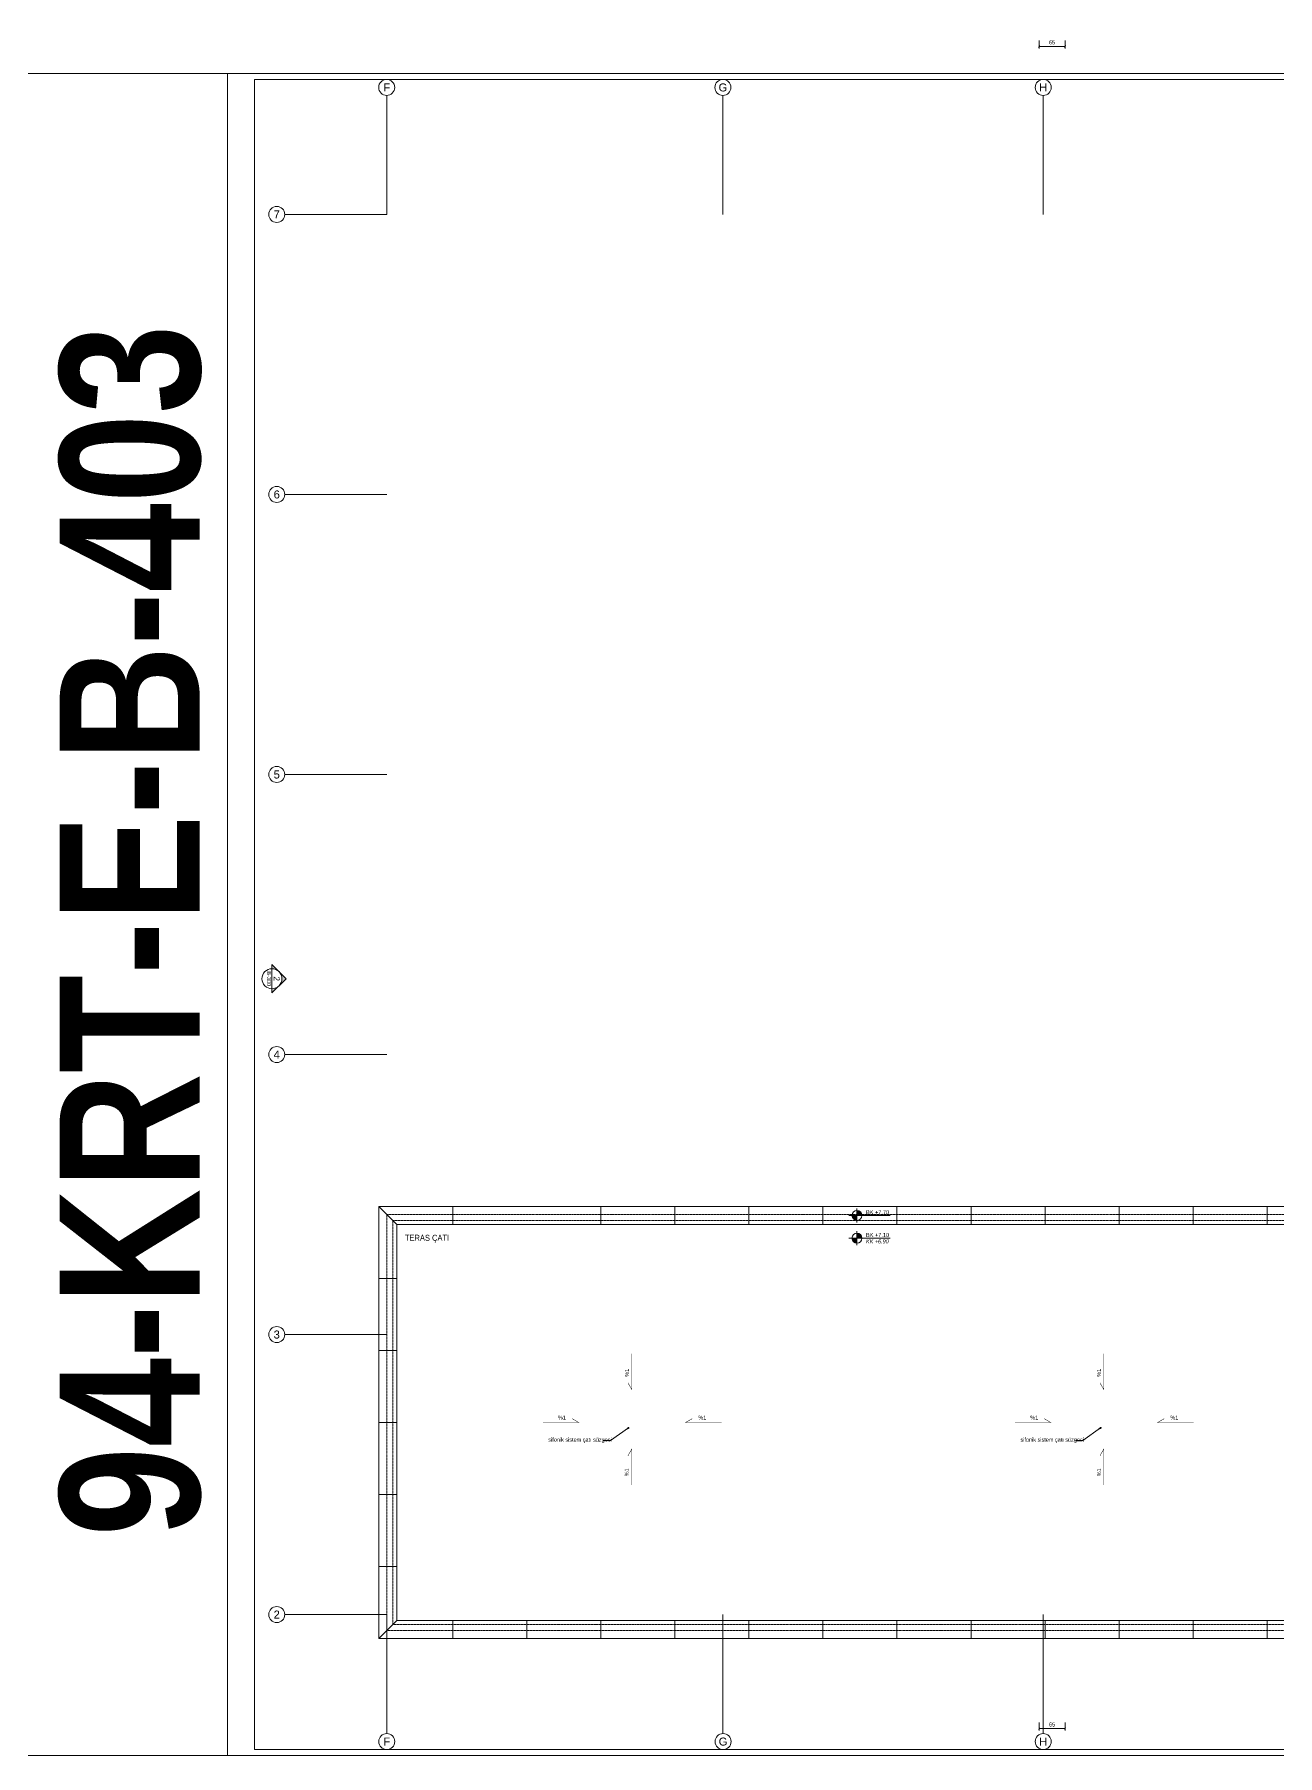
# Model space of a CAD drawing. Extents: x -1417 to 34975, y -245 to 8298.
# Drawn here: x 27498 to 30604, y 0 to 4303 of the extents above; entities that cross this region are included whole.
import ezdxf
from ezdxf.enums import TextEntityAlignment as Align

# ---------------------------------------------------------------- set-up
doc = ezdxf.new("R2010")
doc.units = 0
doc.linetypes.add('HIDDEN', pattern=[0.375, 0.25, -0.125])
doc.layers.get('0').update_dxf_attribs({"color": 9, "lineweight": 9})
doc.layers.get('Defpoints').update_dxf_attribs({"color": 9, "lineweight": 9})
for name, color, linetype, lineweight in [('06D', 9, 'Continuous', 9), ('10', 9, 'Continuous', 9), ('21', 9, 'Continuous', 9), ('24', 9, 'Continuous', 9), ('25', 9, 'Continuous', 9), ('40A', 9, 'Continuous', 9)]:
    doc.layers.add(name, color=color, linetype=linetype, lineweight=lineweight)
doc.styles.add('Arial', font='arial.ttf', dxfattribs={"height": 2.5})
doc.styles.add('MuuM_TEXT-BOLD', font='ARIALNB.TTF')
doc.styles.add('MuuM_TEXT-ITALIC', font='ARIALNI.TTF')
doc.styles.add('MuuM_TEXT-STANDART', font='ARIALN.TTF')
doc.dimstyles.new('MuuM_DIM100', dxfattribs={"dimscale": 10, "dimtxt": 2, "dimasz": 1, "dimexe": 1, "dimexo": 1, "dimgap": 1, "dimtad": 1, "dimdec": 1, "dimrnd": 0.5, "dimdsep": 46, "dimtxsty": 'MuuM_TEXT-STANDART', "dimblk": 'ARCHTICK', "dimcen": 0, "dimdle": 0.15, "dimclrd": 256, "dimclre": 256, "dimclrt": 256, "dimadec": 0, "dimazin": 0, "dimtfac": 5, "dimtdec": 1, "dimtix": 1, "dimtmove": 2, "dimatfit": 3, "dimldrblk": 'DOT', "dimfxl": 0.2, "dimtolj": 1, "dimlwd": -1, "dimlwe": -1, "dimarcsym": 0})
doc.dimstyles.new('MuuM_DIM50', dxfattribs={"dimscale": 5, "dimtxt": 2, "dimasz": 1, "dimexe": 1, "dimexo": 1, "dimgap": 1, "dimtad": 1, "dimdec": 1, "dimrnd": 0.5, "dimdsep": 46, "dimtxsty": 'MuuM_TEXT-STANDART', "dimblk": 'ARCHTICK', "dimcen": 0, "dimdle": 0.15, "dimclrd": 256, "dimclre": 256, "dimclrt": 256, "dimadec": 0, "dimazin": 0, "dimtfac": 5, "dimtdec": 1, "dimtix": 1, "dimtmove": 2, "dimatfit": 3, "dimldrblk": 'DOT', "dimfxl": 3, "dimfxlon": 1, "dimtolj": 1, "dimlwd": -1, "dimlwe": -1, "dimarcsym": 0})

# ---------------------------------------------------------------- blocks, each defined once
blk = doc.blocks.new('_ArchTick')
at = {"color": 0, "linetype": 'ByBlock', "const_width": 0.15}
blk.add_lwpolyline([(-0.5, -0.5), (0.5, 0.5)], dxfattribs=at)
blk = doc.blocks.new('*D523')
at = {"layer": '25', "transparency": 16777216}
for p, q in [((30007.6, 4272.5), (30074.1, 4272.5)), ((30008.3, 4287.5), (30008.3, 4267.5)), ((30073.3, 4287.5), (30073.3, 4267.5))]:
    blk.add_line(p, q, dxfattribs=at)
at = {"layer": 'Defpoints', "color": 0, "transparency": 16777216}
for p in [(30008.3, 4302.5), (30073.3, 4302.5), (30073.3, 4272.5)]:
    blk.add_point(p, dxfattribs=at)
at = {"layer": '25', "transparency": 16777216, "xscale": 5, "yscale": 5, "zscale": 5, "rotation": 180}
blk.add_blockref('_ArchTick', (30008.3, 4272.5), dxfattribs=at)
at = {"layer": '25', "transparency": 16777216, "xscale": 5, "yscale": 5, "zscale": 5}
blk.add_blockref('_ArchTick', (30073.3, 4272.5), dxfattribs=at)
at = {"layer": '25', "transparency": 16777216, "insert": (30040.8, 4282.6), "char_height": 10, "attachment_point": 5, "style": 'MuuM_TEXT-STANDART'}
blk.add_mtext('\\A1;65', dxfattribs=at)
blk = doc.blocks.new('_Dot')
at = {"color": 0, "linetype": 'ByBlock', "lineweight": -2}
blk.add_line((-0.5, 0), (-1, 0), dxfattribs=at)
at = {"color": 0, "linetype": 'ByBlock', "const_width": 0.5}
blk.add_lwpolyline([(-0.25, 0, 1), (0.25, 0, 1)], format="xyb", close=True, dxfattribs=at)
blk = doc.blocks.new('VIDA')
for p, q in [((-18072, 6524), (-18070, 6525)), ((-18072, 6524), (-18072, 6524)), ((-18072, 6524), (-18072, 6524)), ((-18070, 6523), (-18072, 6524)), ((-18070, 6525), (-18071, 6523)), ((-18071, 6523), (-18070, 6525)), ((-18070, 6523), (-18069, 6525)), ((-18070, 6525), (-18070, 6525)), ((-18070, 6525), (-18070, 6524)), ((-18070, 6524), (-18070, 6525)), ((-18070, 6525), (-18070, 6525)), ((-18070, 6525), (-18070, 6525)), ((-18070, 6525), (-18069, 6525)), ((-18070, 6524), (-18070, 6524)), ((-18069, 6522), (-18070, 6523)), ((-18070, 6523), (-18070, 6523)), ((-18069, 6523), (-18068, 6525)), ((-18069, 6522), (-18069, 6525)), ((-18069, 6525), (-18069, 6522)), ((-18069, 6525), (-18069, 6525)), ((-18069, 6525), (-18069, 6525)), ((-18069, 6525), (-18069, 6525)), ((-18069, 6525), (-18069, 6525)), ((-18069, 6525), (-18068, 6525)), ((-18069, 6523), (-18069, 6522)), ((-18068, 6522), (-18069, 6523)), ((-18069, 6523), (-18069, 6523)), ((-18069, 6522), (-18069, 6522)), ((-18067, 6525), (-18068, 6522)), ((-18068, 6523), (-18067, 6525)), ((-18068, 6525), (-18068, 6523)), ((-18068, 6522), (-18068, 6525)), ((-18068, 6525), (-18068, 6525)), ((-18068, 6525), (-18068, 6522)), ((-18068, 6525), (-18068, 6525)), ((-18068, 6525), (-18068, 6525)), ((-18068, 6525), (-18067, 6525)), ((-18068, 6523), (-18068, 6522)), ((-18068, 6522), (-18068, 6523)), ((-18068, 6523), (-18068, 6523)), ((-18068, 6523), (-18068, 6522)), ((-18067, 6522), (-18068, 6522)), ((-18068, 6522), (-18068, 6522)), ((-18066, 6525), (-18067, 6525)), ((-18067, 6523), (-18066, 6525)), ((-18066, 6525), (-18067, 6522)), ((-18067, 6525), (-18067, 6523)), ((-18067, 6522), (-18067, 6525)), ((-18067, 6525), (-18067, 6525)), ((-18067, 6525), (-18067, 6525)), ((-18067, 6525), (-18067, 6525)), ((-18067, 6522), (-18067, 6523)), ((-18067, 6523), (-18067, 6522)), ((-18067, 6523), (-18067, 6523)), ((-18067, 6523), (-18067, 6522)), ((-18066, 6522), (-18067, 6522)), ((-18066, 6525), (-18066, 6525)), ((-18066, 6525), (-18066, 6525)), ((-18066, 6525), (-18066, 6525)), ((-18066, 6525), (-18066, 6523)), ((-18066, 6522), (-18066, 6525)), ((-18065, 6525), (-18066, 6522)), ((-18066, 6523), (-18065, 6525)), ((-18066, 6525), (-18065, 6525)), ((-18066, 6523), (-18066, 6523)), ((-18066, 6523), (-18066, 6522)), ((-18066, 6523), (-18066, 6522)), ((-18066, 6522), (-18066, 6523)), ((-18065, 6522), (-18066, 6522)), ((-18065, 6525), (-18065, 6523)), ((-18065, 6522), (-18065, 6525)), ((-18065, 6525), (-18065, 6525)), ((-18065, 6525), (-18065, 6525)), ((-18065, 6525), (-18065, 6525)), ((-18065, 6525), (-18064, 6525)), ((-18065, 6523), (-18064, 6525)), ((-18064, 6525), (-18065, 6522)), ((-18065, 6522), (-18064, 6525)), ((-18065, 6523), (-18065, 6522)), ((-18065, 6523), (-18065, 6523)), ((-18065, 6523), (-18065, 6522)), ((-18065, 6522), (-18065, 6523)), ((-18064, 6523), (-18065, 6522)), ((-18064, 6523), (-18065, 6522)), ((-18065, 6522), (-18065, 6522)), ((-18064, 6525), (-18064, 6525)), ((-18064, 6525), (-18064, 6525)), ((-18064, 6525), (-18064, 6525)), ((-18064, 6525), (-18064, 6523)), ((-18064, 6522), (-18062, 6525)), ((-18062, 6525), (-18064, 6522)), ((-18064, 6523), (-18062, 6525)), ((-18062, 6525), (-18064, 6525)), ((-18064, 6523), (-18064, 6523)), ((-18062, 6523), (-18064, 6522)), ((-18062, 6523), (-18064, 6522)), ((-18064, 6522), (-18064, 6523)), ((-18064, 6522), (-18064, 6522)), ((-18063, 6522), (-18062, 6525)), ((-18061, 6525), (-18063, 6523)), ((-18062, 6525), (-18063, 6525)), ((-18062, 6523), (-18063, 6522)), ((-18063, 6522), (-18061, 6523)), ((-18062, 6523), (-18063, 6522)), ((-18063, 6523), (-18061, 6523)), ((-18063, 6522), (-18061, 6522)), ((-18062, 6525), (-18061, 6525)), ((-18062, 6525), (-18062, 6525)), ((-18062, 6525), (-18062, 6525)), ((-18062, 6525), (-18062, 6525)), ((-18061, 6525), (-18062, 6525)), ((-18062, 6523), (-18061, 6525)), ((-18061, 6525), (-18062, 6522)), ((-18062, 6522), (-18061, 6525)), ((-18061, 6523), (-18062, 6525)), ((-18062, 6525), (-18061, 6522)), ((-18062, 6525), (-18062, 6523)), ((-18062, 6525), (-18062, 6525)), ((-18062, 6525), (-18061, 6525)), ((-18062, 6523), (-18062, 6523)), ((-18062, 6522), (-18062, 6523)), ((-18061, 6523), (-18062, 6522)), ((-18061, 6523), (-18062, 6522)), ((-18062, 6522), (-18062, 6522)), ((-18061, 6525), (-18060, 6525)), ((-18061, 6525), (-18061, 6525)), ((-18061, 6525), (-18061, 6525)), ((-18061, 6525), (-18061, 6525)), ((-18061, 6525), (-18061, 6523)), ((-18061, 6522), (-18060, 6525)), ((-18060, 6525), (-18061, 6522)), ((-18061, 6523), (-18060, 6525)), ((-18061, 6523), (-18061, 6523)), ((-18060, 6523), (-18061, 6522)), ((-18060, 6523), (-18061, 6522)), ((-18061, 6522), (-18061, 6523)), ((-18061, 6522), (-18061, 6522)), ((-18060, 6525), (-18060, 6525)), ((-18060, 6525), (-18060, 6525)), ((-18060, 6525), (-18060, 6525)), ((-18060, 6525), (-18060, 6525)), ((-18060, 6525), (-18060, 6523)), ((-18060, 6523), (-18060, 6525)), ((-18059, 6525), (-18060, 6522)), ((-18060, 6522), (-18059, 6525)), ((-18060, 6525), (-18059, 6525)), ((-18059, 6524), (-18060, 6523)), ((-18060, 6522), (-18060, 6523)), ((-18060, 6523), (-18060, 6522)), ((-18060, 6523), (-18060, 6522)), ((-18060, 6523), (-18060, 6523)), ((-18060, 6523), (-18059, 6523)), ((-18060, 6522), (-18060, 6522)), ((-18058, 6527), (-18059, 6527)), ((-18059, 6521), (-18059, 6527)), ((-18059, 6525), (-18059, 6525)), ((-18058, 6521), (-18059, 6521))]:
    blk.add_line(p, q)
for points in [[(-18069, 6525), (-18069, 6523)], [(-18057, 6524), (-18057, 6524), (-18057, 6524), (-18057, 6523)]]:
    blk.add_lwpolyline(points)
for start, end in [(7.5095, 35.2427), (324.7573, 352.4905)]:
    blk.add_arc((-18062, 6524), 5.21, start, end)
blk = doc.blocks.new('krt-harpusta1')
for points in [[(16786.2, 292.5), (16786.2, 337.5), (14425.8, 337.5), (14425.8, 1327.5), (16786.2, 1327.5), (16786.2, 1372.5), (14380.8, 1372.5), (14380.8, 292.5), (16786.2, 292.5)], [(14425.8, 1327.5), (14380.8, 1372.5)], [(14565.8, 1372.5), (14565.8, 1327.5)], [(14935.8, 1372.5), (14935.8, 1327.5)], [(15120.8, 1372.5), (15120.8, 1327.5)], [(15305.8, 1372.5), (15305.8, 1327.5)], [(15490.8, 1372.5), (15490.8, 1327.5)], [(15675.8, 1372.5), (15675.8, 1327.5)], [(15860.8, 1372.5), (15860.8, 1327.5)], [(16045.8, 1372.5), (16045.8, 1327.5)], [(16230.8, 1372.5), (16230.8, 1327.5)], [(16415.8, 1372.5), (16415.8, 1327.5)], [(16600.8, 1372.5), (16600.8, 1327.5)], [(14380.8, 1192.5), (14425.8, 1192.5)], [(14380.8, 1012.5), (14425.8, 1012.5)], [(14380.8, 832.5), (14425.8, 832.5)], [(14380.8, 652.5), (14425.8, 652.5)], [(14380.8, 472.5), (14425.8, 472.5)], [(14380.8, 292.5), (14425.8, 337.5)], [(14565.8, 292.5), (14565.8, 337.5)], [(14750.8, 292.5), (14750.8, 337.5)], [(14935.8, 292.5), (14935.8, 337.5)], [(15120.8, 292.5), (15120.8, 337.5)], [(15305.8, 292.5), (15305.8, 337.5)], [(15490.8, 292.5), (15490.8, 337.5)], [(15675.8, 292.5), (15675.8, 337.5)], [(15860.8, 292.5), (15860.8, 337.5)], [(16045.8, 292.5), (16045.8, 337.5)], [(16230.8, 292.5), (16230.8, 337.5)], [(16415.8, 292.5), (16415.8, 337.5)], [(16600.8, 292.5), (16600.8, 337.5)]]:
    blk.add_lwpolyline(points)
at = {"layer": '06D', "linetype": 'HIDDEN'}
for points in [[(16786.2, 1352.5), (14400.8, 1352.5), (14400.8, 312.5), (16786.2, 312.5), (16786.2, 312.5)], [(16786.2, 1337.5), (14415.8, 1337.5), (14415.8, 327.5), (16786.2, 327.5)]]:
    blk.add_lwpolyline(points, dxfattribs=at)
at = {"layer": '10', "xscale": -0.1000000000058208, "yscale": 0.1000000000058208, "zscale": 0.1000000000021828, "rotation": 89.9725710339926}
blk.add_blockref('VIDA', (17448.1, -1504.2), dxfattribs=at)
at = {"layer": '21', "style": 'MuuM_TEXT-STANDART'}
blk.add_text('TERAS ÇATI', height=15, dxfattribs=at).set_placement((14446.1, 1282.3), align=Align.BOTTOM_LEFT)
blk = doc.blocks.new('*D814')
at = {"layer": '25', "transparency": 16777216}
for p, q in [((30007.6, 67.5), (30074.1, 67.5)), ((30008.3, 82.5), (30008.3, 62.5)), ((30073.3, 82.5), (30073.3, 62.5))]:
    blk.add_line(p, q, dxfattribs=at)
at = {"layer": 'Defpoints', "color": 0, "transparency": 16777216}
for p in [(30008.3, 97.5), (30073.3, 97.5), (30073.3, 67.5)]:
    blk.add_point(p, dxfattribs=at)
at = {"layer": '25', "transparency": 16777216, "xscale": 5, "yscale": 5, "zscale": 5, "rotation": 180}
blk.add_blockref('_ArchTick', (30008.3, 67.5), dxfattribs=at)
at = {"layer": '25', "transparency": 16777216, "xscale": 5, "yscale": 5, "zscale": 5}
blk.add_blockref('_ArchTick', (30073.3, 67.5), dxfattribs=at)
at = {"layer": '25', "transparency": 16777216, "insert": (30040.8, 77.6), "char_height": 10, "attachment_point": 5, "style": 'MuuM_TEXT-STANDART'}
blk.add_mtext('\\A1;65', dxfattribs=at)
blk = doc.blocks.new('0_elevationtarget-p-bk')
h = blk.add_hatch(color=254)
h.paths.add_polyline_path([(2.5, 0, 0.414214), (0, 2.5), (0, 0)])
h.paths.add_polyline_path([(0, 0), (-2.5, 0, 0.414214), (0, -2.5)])
blk.add_line((0, -3.5), (0, 3.5))
blk.add_lwpolyline([(16.6, 0), (-4, 0)])
blk.add_circle((0, 0), 2.5)
at = {"style": 'Arial'}
blk.add_attdef('BITMISKOT', text='', height=2, dxfattribs=at).set_placement((4.5, 0), align=Align.BOTTOM_LEFT)
at = {"style": 'MuuM_TEXT-ITALIC'}
blk.add_attdef('FINISHINGFLOORLEVEL', text='', height=2, dxfattribs=at).set_placement((4.5, -0.59), align=Align.TOP_LEFT)
blk = doc.blocks.new('0_aks')
at = {"linetype": 'Continuous'}
blk.add_circle((0, 0), 2, dxfattribs=at)
at = {"style": 'Arial'}
blk.add_attdef('AKS', text='', height=2, dxfattribs=at).set_placement((0, 0), align=Align.MIDDLE_CENTER)
blk = doc.blocks.new('p-aks_vw')
at = {"layer": '24', "ltscale": 2}
for points in [[(0, 3837.5), (0, 3540)], [(840, 3837.5), (840, 3540)], [(1640, 3837.5), (1640, 3540)], [(2440, 3837.5), (2440, 3540)], [(3240, 3837.5), (3240, 3540)], [(3620, 3837.5), (3620, 3540)], [(4040, 3837.5), (4040, 3540)], [(4840, 3837.5), (4840, 3540)], [(5680, 3837.5), (5680, 3540)], [(-255, 3540), (0, 3540)], [(5680, 3540), (5975, 3540)], [(-255, 2840), (0, 2840)], [(5680, 2840), (5975, 2840)], [(-255, 2140), (0, 2140)], [(5680, 2140), (5975, 2140)], [(-255, 1440), (0, 1440)], [(5680, 1440), (5975, 1440)], [(-255, 740), (0, 740)], [(5680, 740), (5975, 740)], [(-255, 40), (0, 40)], [(0, 40), (0, -257.5)], [(840, 40), (840, -257.5)], [(1640, 40), (1640, -257.5)], [(2440, 40), (2440, -257.5)], [(3240, 40), (3240, -257.5)], [(3620, 40), (3620, -257.5)], [(4040, 40), (4040, -257.5)], [(4840, 40), (4840, -257.5)], [(5680, 40), (5975, 40)], [(5680, 40), (5680, -257.5)]]:
    blk.add_lwpolyline(points, dxfattribs=at)
at = {"layer": '24', "xscale": 10, "yscale": 10, "zscale": 10}
for p, values in [((-0.3, 3857.5), {'AKS': 'F'}), ((840, 3857.5), {'AKS': 'G'}), ((1640.4, 3857.5), {'AKS': 'H'}), ((2440, 3857.5), {'AKS': 'I'}), ((3240, 3857.5), {'AKS': 'J'}), ((3620, 3857.5), {'AKS': 'K'}), ((4040, 3857.5), {'AKS': 'L'}), ((4840, 3857.5), {'AKS': 'M'}), ((5679.7, 3857.5), {'AKS': 'N'}), ((-275, 3540), {'AKS': '7'}), ((5995, 3540), {'AKS': '7'}), ((-275, 2840), {'AKS': '6'}), ((5995, 2840), {'AKS': '6'}), ((-275, 2140), {'AKS': '5'}), ((5995, 2140), {'AKS': '5'}), ((-275, 1440), {'AKS': '4'}), ((5995, 1440), {'AKS': '4'}), ((-275, 740), {'AKS': '3'}), ((5995, 740), {'AKS': '3'}), ((-275, 40), {'AKS': '2'}), ((5995, 40), {'AKS': '2'}), ((0, -277.5), {'AKS': 'F'}), ((840.3, -277.5), {'AKS': 'G'}), ((1640.3, -277.4), {'AKS': 'H'}), ((2440, -277.5), {'AKS': 'I'}), ((3240.3, -277.5), {'AKS': 'J'}), ((3620.3, -277.5), {'AKS': 'K'}), ((4040.3, -277.5), {'AKS': 'L'}), ((4840.3, -277.5), {'AKS': 'M'}), ((5680, -277.5), {'AKS': 'N'})]:
    blk.add_blockref('0_aks', p, dxfattribs=at).add_auto_attribs(values)
blk = doc.blocks.new('0_exteriorelevation1')
h = blk.add_hatch(color=256)
h.paths.add_polyline_path([(7.07, 0), (0, 7.07), (-7.07, 0)])
h.paths.add_polyline_path([(5, 0, 1), (-5, 0)], flags=16)
blk.add_lwpolyline([(7.07, 0), (0, 7.07), (-7.07, 0), (7.07, 0)])
blk.add_lwpolyline([(7.07, 0), (0, 7.07), (-7.07, 0), (7.07, 0)])
blk.add_circle((0, 0), 5)
at = {"style": 'Arial'}
blk.add_attdef('KESITADI', text='', height=3, dxfattribs=at).set_placement((0, 0), align=Align.BOTTOM_CENTER)
blk.add_attdef('PAFTAADI', text='', height=2, dxfattribs=at).set_placement((0, -0.5), align=Align.TOP_CENTER)

msp = doc.modelspace()

# ---------------------------------------------------------------- linework, layer by layer
at = {"layer": '21', "const_width": 1.2}
for points in [[(28990.69, 1004.91), (28990.69, 914.91), (28981.01, 931.67)], [(30170.19, 1004.91), (30170.19, 914.91), (30160.51, 931.67)], [(28768.38, 832.5), (28858.38, 832.5), (28841.61, 842.18)], [(29214.77, 832.5), (29124.77, 832.5), (29141.54, 842.18)], [(29947.88, 832.5), (30037.88, 832.5), (30021.11, 842.18)], [(30394.27, 832.5), (30304.27, 832.5), (30321.04, 842.18)], [(28990.69, 676.28), (28990.69, 766.28), (28981.01, 749.51)], [(30170.19, 676.28), (30170.19, 766.28), (30160.51, 749.51)]]:
    msp.add_lwpolyline(points, dxfattribs=at)
at = {"layer": '40A'}
for points in [[(27980, 0), (20985, 0), (20985, 4205), (27980, 4205)], [(34975, 0), (27980, 0), (27980, 4205), (34975, 4205)], [(28047.49, 4190), (34422.55, 4190), (34422.55, 15), (28047.49, 15)]]:
    msp.add_lwpolyline(points, close=True, dxfattribs=at)

# ---------------------------------------------------------------- block references
at = {"layer": '06D'}
msp.add_blockref('krt-harpusta1', (13977.49, 0), dxfattribs=at)
at = {"layer": '21', "xscale": 5, "yscale": 5, "zscale": 5, "rotation": 270}
msp.add_blockref('0_exteriorelevation1', (28091.35, 1942), dxfattribs=at).add_auto_attribs({'KESITADI': '2', 'PAFTAADI': 'B-300'})
at = {"layer": '21'}
ref = msp.add_blockref('0_elevationtarget-p-bk', (29553.33, 1350.23), dxfattribs=dict(at, xscale=5, yscale=5, zscale=5))
ref.add_attrib('BITMISKOT', 'BK +7.70', dxfattribs={"layer": '0', "height": 10, "style": 'Arial'}).set_placement((29575.83, 1350.23), align=Align.BOTTOM_LEFT)
at = {"layer": '21', "xscale": 5, "yscale": 5, "zscale": 5}
msp.add_blockref('0_elevationtarget-p-bk', (29553.33, 1293.39), dxfattribs=at).add_auto_attribs({'BITMISKOT': 'BK +7.10', 'FINISHINGFLOORLEVEL': 'KK +6.90'})
at = {"layer": '24'}
msp.add_blockref('p-aks_vw', (28378.33, 312.5), dxfattribs=at)

# ---------------------------------------------------------------- texts
at = {"layer": '21', "style": 'MuuM_TEXT-STANDART'}
msp.add_text('TERAS ÇATI', height=15, dxfattribs=at).set_placement((28423.58, 1282.27), align=Align.BOTTOM_LEFT)
for p in [(28781.88, 794.73), (29961.88, 794.73)]:
    msp.add_text('sifonik sistem çatı süzgeci', height=10, dxfattribs=at).set_placement(p, align=Align.TOP_LEFT)
at = {"layer": '21', "char_height": 10, "width": 119.8316, "rotation": 90, "style": 'MuuM_TEXT-STANDART'}
for insert, attachment_point in [((28973.27, 947.11), 1), ((30152.77, 947.11), 1), ((28972.77, 717.89), 3), ((30153.27, 717.89), 3)]:
    msp.add_mtext('%1', dxfattribs=dict(at, insert=insert, attachment_point=attachment_point))
at = {"layer": '21', "char_height": 10, "width": 119.8316, "style": 'MuuM_TEXT-STANDART'}
for insert, attachment_point in [((28825.68, 849.93), 3), ((29156.97, 849.93), 1), ((30006.18, 849.93), 3), ((30336.47, 849.93), 1)]:
    msp.add_mtext('%1', dxfattribs=dict(at, insert=insert, attachment_point=attachment_point))
at = {"layer": '40A', "style": 'MuuM_TEXT-BOLD'}
msp.add_text('94-KRT-E-B-403', height=350, rotation=90, dxfattribs=at).set_placement((27735.8, 2062.5), align=Align.MIDDLE_CENTER)

# ---------------------------------------------------------------- dimensions: what is measured, and where the dimension line sits
at = {"layer": '25'}
for base, p1, p2, picture, middle in [((30073.33, 4272.5), (30008.33, 4302.5), (30073.33, 4302.5), '*D523', (30040.83, 4282.61)), ((30073.33, 67.5), (30008.33, 97.5), (30073.33, 97.5), '*D814', (30040.83, 77.61))]:
    dim = msp.add_linear_dim(base=base, p1=p1, p2=p2, dimstyle='MuuM_DIM50', dxfattribs=at)
    dim.commit()
    dim.dimension.update_dxf_attribs({"geometry": picture, "text_midpoint": middle})

# ---------------------------------------------------------------- leaders
at = {"layer": '21'}
for points in [[(28982.16, 819.18), (28937.32, 787.79), (28919.23, 787.79)], [(30162.16, 819.18), (30117.32, 787.79), (30099.23, 787.79)]]:
    msp.add_leader(points, dimstyle='MuuM_DIM100', override={"dimasz": 0.5}, dxfattribs=at)

doc.saveas('drawing.dxf')
